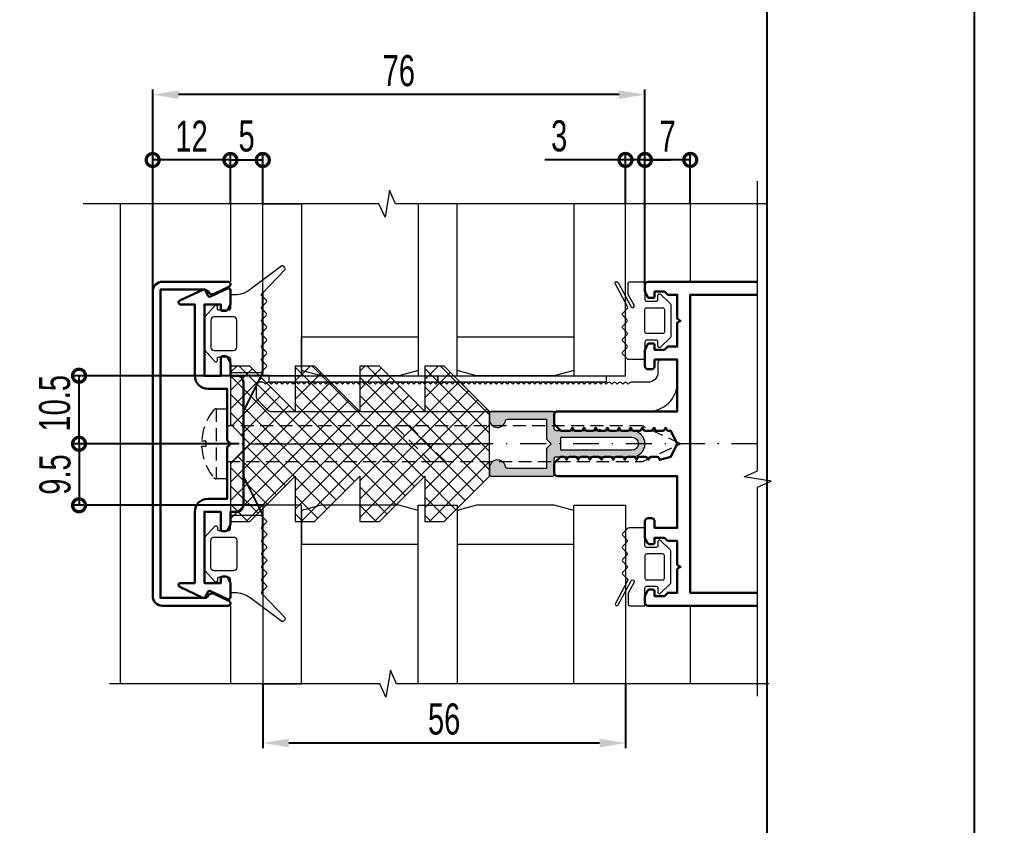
# Model space of a CAD drawing. Extents: x -37 to 8820, y -336 to 478.
# Drawn here: x 2007.9 to 2103.8, y 138.1 to 215.8 of the extents above; entities that cross this region are included whole.
import ezdxf

# ---------------------------------------------------------------- set-up
doc = ezdxf.new("R2010")
doc.units = 0
doc.header["$LTSCALE"] = 5
doc.linetypes.add('DASHDOT', pattern=[1, 0.5, -0.25, 0, -0.25])
doc.linetypes.add('HIDDEN', pattern=[0.375, 0.25, -0.125])
doc.layers.get('0').update_dxf_attribs({"linetype": 'CONTINUOUS', "lineweight": 30})
doc.layers.get('DEFPOINTS').update_dxf_attribs({"linetype": 'CONTINUOUS'})
for name, color, linetype, lineweight in [('1', 6, 'DASHDOT', 13), ('2', 3, 'HIDDEN', 13), ('Dimentions', 5, 'CONTINUOUS', 15), ('Glass', 5, 'CONTINUOUS', 20), ('Ал подклад', 7, 'CONTINUOUS', 20), ('Герлен', 7, 'CONTINUOUS', 60), ('Зигзаг', 1, 'CONTINUOUS', 15), ('Конструкции', 252, 'CONTINUOUS', 20), ('Подкладки', 1, 'CONTINUOUS', 20), ('Уплотнители', 1, 'CONTINUOUS', 20), ('Штриховка', 1, 'CONTINUOUS', 5)]:
    doc.layers.add(name, color=color, linetype=linetype, lineweight=lineweight)
doc.layers.add('Скрытые', color=14, linetype='CONTINUOUS', plot=False)
doc.styles.add('3', font='RUSS.SHX', dxfattribs={"width": 0.7, "height": 3})
doc.dimstyles.new('MX1_6', dxfattribs={"dimtxt": 3, "dimasz": 2.5, "dimexe": 0.5, "dimexo": 0, "dimgap": 0.8, "dimtad": 1, "dimlfac": 1.6, "dimdsep": 46, "dimtxsty": '3', "dimcen": 0, "dimclrd": 256, "dimclre": 256, "dimclrt": 256, "dimaunit": 1, "dimadec": 0, "dimazin": 0, "dimtfac": 1, "dimtmove": 0, "dimatfit": 1, "dimfxl": 1, "dimtvp": 1, "dimtolj": 1, "dimtzin": 0, "dimarcsym": 0})

# ---------------------------------------------------------------- blocks, each defined once
blk = doc.blocks.new('_DotSmall')
at = {"color": 0, "linetype": 'ByBlock', "const_width": 0.5}
blk.add_lwpolyline([(-0.0625, 0, 1), (0.0625, 0, 1)], format="xyb", close=True, dxfattribs=at)
blk = doc.blocks.new('*D814')
at = {"layer": 'DEFPOINTS', "color": 0, "linetype": 'Continuous', "transparency": 16777216}
for p in [(2013.581, 181.44), (2031.94, 181.44), (2029.049, 174.877)]:
    blk.add_point(p, dxfattribs=at)
at = {"layer": 'Dimentions', "linetype": 'Continuous', "lineweight": -2, "transparency": 16777216}
for p, q in [((2031.94, 181.44), (2013.081, 181.44)), ((2013.581, 174.877), (2013.581, 181.44)), ((2029.049, 174.877), (2013.081, 174.877))]:
    blk.add_line(p, q, dxfattribs=at)
at = {"layer": 'Dimentions', "linetype": 'Continuous', "lineweight": -2, "transparency": 16777216, "xscale": 2.5, "yscale": 2.5, "zscale": 2.5}
for p, rotation in [((2013.581, 181.44), 90), ((2013.581, 174.877), 270)]:
    blk.add_blockref('_DotSmall', p, dxfattribs=dict(at, rotation=rotation))
at = {"layer": 'Dimentions', "linetype": 'Continuous', "transparency": 16777216, "insert": (2011.238, 178.783), "char_height": 3, "attachment_point": 5, "rotation": 90, "style": '3'}
blk.add_mtext('\\A1;10.5', dxfattribs=at)
blk = doc.blocks.new('*D815')
at = {"layer": 'DEFPOINTS', "color": 0, "linetype": 'Continuous', "transparency": 16777216}
for p in [(2029.049, 174.877), (2013.581, 168.939), (2031.315, 168.939)]:
    blk.add_point(p, dxfattribs=at)
at = {"layer": 'Dimentions', "linetype": 'Continuous', "lineweight": -2, "transparency": 16777216}
for p, q in [((2029.049, 174.877), (2013.081, 174.877)), ((2013.581, 174.877), (2013.581, 168.939)), ((2031.315, 168.939), (2013.081, 168.939))]:
    blk.add_line(p, q, dxfattribs=at)
at = {"layer": 'Dimentions', "linetype": 'Continuous', "lineweight": -2, "transparency": 16777216, "xscale": 2.5, "yscale": 2.5, "zscale": 2.5}
for p, rotation in [((2013.581, 174.877), 90), ((2013.581, 168.939), 270)]:
    blk.add_blockref('_DotSmall', p, dxfattribs=dict(at, rotation=rotation))
at = {"layer": 'Dimentions', "linetype": 'Continuous', "transparency": 16777216, "insert": (2011.281, 171.908), "char_height": 3, "attachment_point": 5, "rotation": 90, "style": '3'}
blk.add_mtext('\\A1;9.5', dxfattribs=at)
blk = doc.blocks.new('*D828')
at = {"layer": 'DEFPOINTS', "color": 0, "linetype": 'Continuous', "transparency": 16777216}
for p in [(2031.315, 202.251), (2028.19, 198.032), (2031.315, 198.032)]:
    blk.add_point(p, dxfattribs=at)
at = {"layer": 'Dimentions', "linetype": 'Continuous', "lineweight": -2, "transparency": 16777216}
for p, q in [((2028.19, 198.032), (2028.19, 202.751)), ((2031.315, 198.032), (2031.315, 202.751)), ((2028.19, 202.251), (2031.315, 202.251))]:
    blk.add_line(p, q, dxfattribs=at)
at = {"layer": 'Dimentions', "linetype": 'Continuous', "lineweight": -2, "transparency": 16777216, "xscale": 2.5, "yscale": 2.5, "zscale": 2.5, "rotation": 180}
blk.add_blockref('_DotSmall', (2028.19, 202.251), dxfattribs=at)
at = {"layer": 'Dimentions', "linetype": 'Continuous', "lineweight": -2, "transparency": 16777216, "xscale": 2.5, "yscale": 2.5, "zscale": 2.5}
blk.add_blockref('_DotSmall', (2031.315, 202.251), dxfattribs=at)
at = {"layer": 'Dimentions', "linetype": 'Continuous', "transparency": 16777216, "insert": (2029.753, 204.551), "char_height": 3, "attachment_point": 5, "style": '3'}
blk.add_mtext('\\A1;5', dxfattribs=at)
blk = doc.blocks.new('*D829')
at = {"layer": 'DEFPOINTS', "color": 0, "linetype": 'Continuous', "transparency": 16777216}
for p in [(2031.315, 151.722), (2066.315, 151.722), (2031.315, 146.009)]:
    blk.add_point(p, dxfattribs=at)
at = {"layer": 'Dimentions', "linetype": 'Continuous', "lineweight": -2, "transparency": 16777216}
for p, q in [((2031.315, 151.722), (2031.315, 145.509)), ((2066.315, 151.722), (2066.315, 145.509)), ((2063.815, 146.009), (2033.815, 146.009))]:
    blk.add_line(p, q, dxfattribs=at)
at = {"layer": 'Dimentions', "linetype": 'Continuous', "transparency": 16777216}
for points in [[(2033.815, 146.426), (2033.815, 145.592), (2031.315, 146.009)], [(2063.815, 146.426), (2063.815, 145.592), (2066.315, 146.009)]]:
    blk.add_solid(points, dxfattribs=at)
at = {"layer": 'Dimentions', "linetype": 'Continuous', "transparency": 16777216, "insert": (2048.815, 148.309), "char_height": 3, "attachment_point": 5, "style": '3'}
blk.add_mtext('\\A1;56', dxfattribs=at)
blk = doc.blocks.new('*D830')
at = {"layer": 'DEFPOINTS', "color": 0, "linetype": 'Continuous', "transparency": 16777216}
for p in [(2066.315, 202.26), (2066.315, 198.032), (2068.19, 190.189)]:
    blk.add_point(p, dxfattribs=at)
at = {"layer": 'Dimentions', "linetype": 'Continuous', "lineweight": -2, "transparency": 16777216}
for p, q in [((2066.315, 198.032), (2066.315, 202.76)), ((2068.19, 190.189), (2068.19, 202.76)), ((2066.315, 202.26), (2058.515, 202.26)), ((2068.19, 202.26), (2066.315, 202.26)), ((2068.19, 202.26), (2070.69, 202.26))]:
    blk.add_line(p, q, dxfattribs=at)
at = {"layer": 'Dimentions', "linetype": 'Continuous', "lineweight": -2, "transparency": 16777216, "xscale": 2.5, "yscale": 2.5, "zscale": 2.5}
blk.add_blockref('_DotSmall', (2066.315, 202.26), dxfattribs=at)
at = {"layer": 'Dimentions', "linetype": 'Continuous', "lineweight": -2, "transparency": 16777216, "xscale": 2.5, "yscale": 2.5, "zscale": 2.5, "rotation": 180}
blk.add_blockref('_DotSmall', (2068.19, 202.26), dxfattribs=at)
at = {"layer": 'Dimentions', "linetype": 'Continuous', "transparency": 16777216, "insert": (2059.915, 204.56), "char_height": 3, "attachment_point": 5, "style": '3'}
blk.add_mtext('\\A1;3', dxfattribs=at)
blk = doc.blocks.new('*D831')
at = {"layer": 'DEFPOINTS', "color": 0, "linetype": 'Continuous', "transparency": 16777216}
for p in [(2020.69, 208.555), (2068.19, 198.032), (2020.69, 191.337)]:
    blk.add_point(p, dxfattribs=at)
at = {"layer": 'Dimentions', "linetype": 'Continuous', "lineweight": -2, "transparency": 16777216}
for p, q in [((2020.69, 191.337), (2020.69, 209.055)), ((2065.69, 208.555), (2023.19, 208.555)), ((2068.19, 198.032), (2068.19, 209.055))]:
    blk.add_line(p, q, dxfattribs=at)
at = {"layer": 'Dimentions', "linetype": 'Continuous', "transparency": 16777216}
for points in [[(2023.19, 208.972), (2023.19, 208.139), (2020.69, 208.555)], [(2065.69, 208.972), (2065.69, 208.139), (2068.19, 208.555)]]:
    blk.add_solid(points, dxfattribs=at)
at = {"layer": 'Dimentions', "linetype": 'Continuous', "transparency": 16777216, "insert": (2044.44, 210.855), "char_height": 3, "attachment_point": 5, "style": '3'}
blk.add_mtext('\\A1;76', dxfattribs=at)
blk = doc.blocks.new('*D832')
at = {"layer": 'DEFPOINTS', "color": 0, "linetype": 'Continuous', "transparency": 16777216}
for p in [(2020.69, 202.251), (2028.19, 198.032), (2020.69, 187.814)]:
    blk.add_point(p, dxfattribs=at)
at = {"layer": 'Dimentions', "linetype": 'Continuous', "lineweight": -2, "transparency": 16777216}
for p, q in [((2020.69, 187.814), (2020.69, 202.751)), ((2028.19, 198.032), (2028.19, 202.751)), ((2028.19, 202.251), (2020.69, 202.251))]:
    blk.add_line(p, q, dxfattribs=at)
at = {"layer": 'Dimentions', "linetype": 'Continuous', "lineweight": -2, "transparency": 16777216, "xscale": 2.5, "yscale": 2.5, "zscale": 2.5, "rotation": 180}
blk.add_blockref('_DotSmall', (2020.69, 202.251), dxfattribs=at)
at = {"layer": 'Dimentions', "linetype": 'Continuous', "lineweight": -2, "transparency": 16777216, "xscale": 2.5, "yscale": 2.5, "zscale": 2.5}
blk.add_blockref('_DotSmall', (2028.19, 202.251), dxfattribs=at)
at = {"layer": 'Dimentions', "linetype": 'Continuous', "transparency": 16777216, "insert": (2024.44, 204.551), "char_height": 3, "attachment_point": 5, "style": '3'}
blk.add_mtext('\\A1;12', dxfattribs=at)
blk = doc.blocks.new('*D833')
at = {"layer": 'DEFPOINTS', "color": 0, "linetype": 'Continuous', "transparency": 16777216}
for p in [(2068.19, 202.26), (2068.19, 198.177), (2072.565, 198.032)]:
    blk.add_point(p, dxfattribs=at)
at = {"layer": 'Dimentions', "linetype": 'Continuous', "lineweight": -2, "transparency": 16777216}
for p, q in [((2068.19, 198.177), (2068.19, 202.76)), ((2072.565, 198.032), (2072.565, 202.76)), ((2072.565, 202.26), (2068.19, 202.26))]:
    blk.add_line(p, q, dxfattribs=at)
at = {"layer": 'Dimentions', "linetype": 'Continuous', "lineweight": -2, "transparency": 16777216, "xscale": 2.5, "yscale": 2.5, "zscale": 2.5, "rotation": 180}
blk.add_blockref('_DotSmall', (2068.19, 202.26), dxfattribs=at)
at = {"layer": 'Dimentions', "linetype": 'Continuous', "lineweight": -2, "transparency": 16777216, "xscale": 2.5, "yscale": 2.5, "zscale": 2.5}
blk.add_blockref('_DotSmall', (2072.565, 202.26), dxfattribs=at)
at = {"layer": 'Dimentions', "linetype": 'Continuous', "transparency": 16777216, "insert": (2070.378, 204.56), "char_height": 3, "attachment_point": 5, "style": '3'}
blk.add_mtext('\\A1;7', dxfattribs=at)

msp = doc.modelspace()

# ---------------------------------------------------------------- hatches: boundary and pattern name
at = {"layer": 'Штриховка', "lineweight": 5}
h = msp.add_hatch(dxfattribs=at)
h.set_pattern_fill('NET', color=256, scale=10, angle=-45, style=0)
h.set_pattern_definition([(315, (4740.6657, 5250.676), (0.88388348, 0.88388348), []), (45, (4740.6657, 5250.676), (-0.88388348, 0.88388348), [])])
h.paths.add_polyline_path([(2028.1929, 173.002), (2028.1929, 167.377), (2030.0679, 167.377), (2034.4429, 171.752), (2034.4429, 167.377), (2036.3179, 167.377), (2040.6929, 171.752), (2040.6929, 167.377), (2042.5679, 167.377), (2046.9429, 171.752), (2046.9429, 167.377), (2048.8179, 167.377), (2053.1929, 171.752), (2053.1929, 178.002), (2048.8179, 182.377), (2046.9429, 182.377), (2046.9429, 178.002), (2042.5679, 182.377), (2040.6929, 182.377), (2040.6929, 178.002), (2036.3179, 182.377), (2034.4429, 182.377), (2034.4429, 178.002), (2030.0679, 182.377), (2028.1929, 182.377), (2028.1929, 176.752), (2030.0679, 174.877)])
at = {"layer": 'Штриховка'}
h = msp.add_hatch(color=256, dxfattribs=at)
edge = h.paths.add_edge_path(flags=16)
edge.add_line((2060.065, 175.502), (2066.94, 175.502))
edge.add_arc((2066.94, 174.877), 0.625, -90, 90, ccw=False)
edge.add_line((2066.94, 174.252), (2060.065, 174.252))
edge.add_line((2060.065, 174.252), (2060.065, 175.502))
edge = h.paths.add_edge_path()
edge.add_arc((2053.9713, 172.5332), 0.7812, 9.281799, 180)
edge.add_line((2053.19, 172.5332), (2053.19, 171.9395))
edge.add_arc((2053.3775, 171.9395), 0.1875, 180, 270)
edge.add_line((2053.3775, 171.752), (2059.2525, 171.752))
edge.add_arc((2059.2525, 171.9395), 0.1875, 270, 360)
edge.add_line((2059.44, 171.9395), (2059.44, 173.4395))
edge.add_arc((2059.6275, 173.4395), 0.1875, 90, 180, ccw=False)
edge.add_line((2059.6275, 173.627), (2063.69, 173.627))
edge.add_arc((2063.815, 173.627), 0.125, 180, 360)
edge.add_line((2063.94, 173.627), (2066.94, 173.627))
edge.add_arc((2066.94, 174.877), 1.25, 270, 450)
edge.add_line((2066.94, 176.127), (2063.94, 176.127))
edge.add_arc((2063.815, 176.127), 0.125, 0, 180)
edge.add_line((2063.69, 176.127), (2059.6275, 176.127))
edge.add_arc((2059.6275, 176.3145), 0.1875, 180, 270, ccw=False)
edge.add_line((2059.44, 176.3145), (2059.44, 177.8145))
edge.add_arc((2059.2525, 177.8145), 0.1875, 0, 90)
edge.add_line((2059.2525, 178.002), (2053.3775, 178.002))
edge.add_arc((2053.3775, 177.8145), 0.1875, 90, 180)
edge.add_line((2053.19, 177.8145), (2053.19, 177.2207))
edge.add_arc((2053.9713, 177.2207), 0.7812, 180, 350.718201)
edge.add_arc((2054.9274, 177.0645), 0.1875, 90, 170.718201, ccw=False)
edge.add_line((2054.9274, 177.252), (2058.69, 177.252))
edge.add_line((2058.69, 177.252), (2058.69, 175.3921))
edge.add_arc((2058.8775, 175.3921), 0.1875, 180, 225)
edge.add_line((2058.745, 175.2596), (2059.1275, 174.877))
edge.add_line((2059.1275, 174.877), (2058.745, 174.4944))
edge.add_arc((2058.8775, 174.3618), 0.1875, 135, 180)
edge.add_line((2058.69, 174.3618), (2058.69, 172.502))
edge.add_line((2058.69, 172.502), (2054.9274, 172.502))
edge.add_arc((2054.9274, 172.6895), 0.1875, 189.281799, 270, ccw=False)

# ---------------------------------------------------------------- linework, layer by layer
for points in [[(2020.69, 160.1895), (2020.69, 189.5645, -0.4142136), (2021.6275, 190.502), (2027.94, 190.502, -0.8025849), (2028.0457, 190.0254), (2026.609, 189.3555, -0.4015594), (2026.036, 189.55, 0.2797393), (2025.7033, 189.752), (2021.44, 189.752), (2021.44, 160.002), (2025.7033, 160.002, 0.2797393), (2026.036, 160.2039, -0.4015594), (2026.609, 160.3985), (2028.0457, 159.7285, -0.8025849), (2027.94, 159.252), (2021.6275, 159.252, -0.4142136)], [(2025.5361, 160.0196, 0.4142136), (2025.7853, 160.1103), (2026.0053, 160.5821, -0.4142136), (2026.2545, 160.6728), (2027.9233, 159.8946, 0.5486188), (2028.19, 160.0645), (2028.19, 161.3953, 0.1164338), (2028.1702, 161.4791), (2027.9294, 161.9609, 0.284079), (2027.7617, 162.0645), (2027.44, 162.0645, 0.4142136), (2027.2525, 161.877), (2027.2525, 161.4395), (2025.69, 161.4395), (2025.69, 168.3145), (2027.2525, 168.3145), (2027.2525, 166.627, 0.4142136), (2027.44, 166.4395), (2027.7617, 166.4395, 0.284079), (2027.9294, 166.5432), (2028.1702, 167.025, 0.1164338), (2028.19, 167.1088), (2028.19, 168.3145), (2028.815, 168.3145, 0.4142136), (2029.44, 168.9395), (2029.44, 180.8145, 0.4142136), (2028.815, 181.4395), (2028.19, 181.4395), (2028.19, 182.6453, 0.1164338), (2028.1702, 182.7291), (2027.9294, 183.2109, 0.284079), (2027.7617, 183.3145), (2027.44, 183.3145, 0.4142136), (2027.2525, 183.127), (2027.2525, 181.4395), (2025.69, 181.4395), (2025.69, 188.3145), (2027.2525, 188.3145), (2027.2525, 187.877, 0.4142136), (2027.44, 187.6895), (2027.7617, 187.6895, 0.284079), (2027.9294, 187.7932), (2028.1702, 188.275, 0.1164338), (2028.19, 188.3588), (2028.19, 189.6895, 0.5486188), (2027.9233, 189.8595), (2026.2545, 189.0813, -0.4142136), (2026.0053, 189.172), (2025.7853, 189.6438, 0.4142136), (2025.5361, 189.7345), (2023.2983, 188.691, 0.2914734), (2023.19, 188.521), (2023.19, 188.502, 0.4142136), (2023.3775, 188.3145), (2024.7525, 188.3145), (2024.7525, 181.4395, 0.4142136), (2026.0025, 180.1895), (2027.8775, 180.1895), (2027.8775, 175.2672, 0.1989124), (2027.9325, 175.1346), (2028.19, 174.877), (2027.9325, 174.6195, 0.1989124), (2027.8775, 174.4869), (2027.8775, 169.5645), (2026.0025, 169.5645, 0.4142136), (2024.7525, 168.3145), (2024.7525, 161.4395), (2023.3775, 161.4395, 0.4142136), (2023.19, 161.252), (2023.19, 161.2331, 0.2914734), (2023.2983, 161.0631)]]:
    msp.add_lwpolyline(points, format="xyb", close=True)
msp.add_lwpolyline([(2079.0552, 159.252), (2068.5025, 159.252, -0.4142136), (2068.19, 159.5645), (2068.19, 160.1452, -0.1164338), (2068.2098, 160.2291), (2068.4507, 160.7108, -0.284079), (2068.6184, 160.8145), (2068.94, 160.8145, -0.4142136), (2069.1275, 160.627), (2069.1275, 160.1895), (2070.065, 160.1895), (2070.3226, 160.4471, -0.1989124), (2070.4552, 160.502), (2071.315, 160.502), (2071.315, 162.7298, -0.284079), (2071.4187, 162.8975), (2071.6275, 163.002), (2071.4187, 163.1064, -0.284079), (2071.315, 163.2741), (2071.315, 165.502), (2070.4552, 165.502, -0.1989124), (2070.3226, 165.5569), (2070.065, 165.8145), (2069.1275, 165.8145), (2069.1275, 165.377, -0.4142136), (2068.94, 165.1895), (2068.6184, 165.1895, -0.284079), (2068.4507, 165.2931), (2068.2098, 165.7749, -0.1164338), (2068.19, 165.8587), (2068.19, 167.377, -0.4142136), (2068.5025, 167.6895), (2068.815, 167.6895, -0.4142136), (2069.1275, 167.377), (2069.1275, 166.752), (2071.315, 166.752), (2071.315, 171.752), (2059.7525, 171.752, -0.4142136), (2059.44, 172.0645), (2059.44, 172.9243, -0.1989124), (2059.495, 173.0569), (2060.0101, 173.5721, -0.1989124), (2060.1427, 173.627), (2060.3554, 173.627, -0.284079), (2060.5231, 173.5233), (2060.6275, 173.3145), (2060.732, 173.5233, -0.284079), (2060.8997, 173.627), (2061.4804, 173.627, -0.284079), (2061.6481, 173.5233), (2061.7525, 173.3145), (2061.857, 173.5233, -0.284079), (2062.0247, 173.627), (2062.6054, 173.627, -0.284079), (2062.7731, 173.5233), (2062.8775, 173.3145), (2062.982, 173.5233, -0.284079), (2063.1497, 173.627), (2063.7304, 173.627, -0.284079), (2063.8981, 173.5233), (2064.0025, 173.3145), (2064.107, 173.5233, -0.284079), (2064.2747, 173.627), (2064.8554, 173.627, -0.284079), (2065.0231, 173.5233), (2065.1275, 173.3145), (2065.232, 173.5233, -0.284079), (2065.3997, 173.627), (2065.9804, 173.627, -0.284079), (2066.1481, 173.5233), (2066.2525, 173.3145), (2066.357, 173.5233, -0.284079), (2066.5247, 173.627), (2067.1054, 173.627, -0.284079), (2067.2731, 173.5233), (2067.3775, 173.3145), (2067.482, 173.5233, -0.284079), (2067.6497, 173.627), (2068.2304, 173.627, -0.284079), (2068.3981, 173.5233), (2068.5025, 173.3145), (2068.607, 173.5233, -0.284079), (2068.7747, 173.627), (2069.3554, 173.627, -0.284079), (2069.5231, 173.5233), (2069.6275, 173.3145), (2070.69, 173.627), (2071.315, 174.877), (2070.69, 176.127), (2070.4622, 176.127, -0.284079), (2070.2945, 176.2306), (2070.19, 176.4395), (2070.0856, 176.2306, -0.284079), (2069.9179, 176.127), (2069.3372, 176.127, -0.284079), (2069.1695, 176.2306), (2069.065, 176.4395), (2068.9606, 176.2306, -0.284079), (2068.7929, 176.127), (2068.2122, 176.127, -0.284079), (2068.0445, 176.2306), (2067.94, 176.4395), (2067.8356, 176.2306, -0.284079), (2067.6679, 176.127), (2067.0872, 176.127, -0.284079), (2066.9195, 176.2306), (2066.815, 176.4395), (2066.7106, 176.2306, -0.284079), (2066.5429, 176.127), (2065.9622, 176.127, -0.284079), (2065.7945, 176.2306), (2065.69, 176.4395), (2065.5856, 176.2306, -0.284079), (2065.4179, 176.127), (2064.8372, 176.127, -0.284079), (2064.6695, 176.2306), (2064.565, 176.4395), (2064.4606, 176.2306, -0.284079), (2064.2929, 176.127), (2063.7122, 176.127, -0.284079), (2063.5445, 176.2306), (2063.44, 176.4395), (2063.3356, 176.2306, -0.284079), (2063.1679, 176.127), (2062.5872, 176.127, -0.284079), (2062.4195, 176.2306), (2062.315, 176.4395), (2062.2106, 176.2306, -0.284079), (2062.0429, 176.127), (2061.4622, 176.127, -0.284079), (2061.2945, 176.2306), (2061.19, 176.4395), (2061.0856, 176.2306, -0.284079), (2060.9179, 176.127), (2060.1427, 176.127, -0.1989124), (2060.0101, 176.1819), (2059.495, 176.6971, -0.1989124), (2059.44, 176.8296), (2059.44, 177.6895, -0.4142136), (2059.7525, 178.002), (2071.315, 178.002), (2071.315, 183.002), (2069.1275, 183.002), (2069.1275, 182.377, -0.4142136), (2068.815, 182.0645), (2068.5025, 182.0645, -0.4142136), (2068.19, 182.377), (2068.19, 183.8952, -0.1164338), (2068.2098, 183.9791), (2068.4507, 184.4608, -0.284079), (2068.6184, 184.5645), (2068.94, 184.5645, -0.4142136), (2069.1275, 184.377), (2069.1275, 183.9395), (2070.065, 183.9395), (2070.3226, 184.1971, -0.1989124), (2070.4552, 184.252), (2071.315, 184.252), (2071.315, 186.4798, -0.284079), (2071.4187, 186.6475), (2071.6275, 186.752), (2071.4187, 186.8564, -0.284079), (2071.315, 187.0241), (2071.315, 189.252), (2070.4552, 189.252, -0.1989124), (2070.3226, 189.3069), (2070.065, 189.5645), (2069.1275, 189.5645), (2069.1275, 189.127, -0.4142136), (2068.94, 188.9395), (2068.6184, 188.9395, -0.284079), (2068.4507, 189.0431), (2068.2098, 189.5249, -0.1164338), (2068.19, 189.6087), (2068.19, 190.1895, -0.4142136), (2068.5025, 190.502), (2079.0552, 190.502)], format="xyb")
msp.add_lwpolyline([(2079.0552, 160.502), (2072.565, 160.502), (2072.565, 189.252), (2079.0552, 189.252)])
at = {"layer": '1'}
msp.add_line((2079.0552, 174.877), (2026.94, 174.877), dxfattribs=at)
at = {"layer": '2'}
msp.add_line((2026.8215, 178.252), (2026.8215, 171.502), dxfattribs=at)
msp.add_lwpolyline([(2025.4147, 175.1227, -0.1618489), (2026.5804, 178.1384, -0.2238875), (2026.8215, 178.252), (2027.8775, 178.252), (2027.8775, 171.502), (2026.8215, 171.502, -0.2238875), (2026.5804, 171.6157, -0.1618489), (2025.4147, 174.6314), (2025.8524, 174.6314), (2025.8524, 175.1227)], format="xyb", close=True, dxfattribs=at)
for points in [[(2027.8775, 173.1583), (2067.9417, 173.1583), (2071.6275, 174.877), (2067.9417, 176.5958), (2027.8775, 176.5958)], [(2044.0685, 176.5958), (2047.506, 173.1583), (2048.9383, 173.1583), (2045.5008, 176.5958)]]:
    msp.add_lwpolyline(points, close=True, dxfattribs=at)
at = {"layer": 'Glass'}
for points in [[(2035.065, 198.0322), (2035.065, 181.4396), (2031.315, 181.4396), (2031.315, 198.0322)], [(2046.315, 198.0322), (2046.315, 181.4396), (2050.065, 181.4396), (2050.065, 198.0322)], [(2061.315, 198.0323), (2061.315, 181.4396), (2066.315, 181.4396), (2066.315, 198.0323)], [(2035.065, 181.942), (2035.065, 185.1896), (2046.315, 185.1896), (2046.315, 181.942), (2044.44, 181.4396), (2036.94, 181.4396)], [(2050.065, 181.942), (2050.065, 185.1896), (2061.315, 185.1896), (2061.315, 181.942), (2059.44, 181.4396), (2051.94, 181.4396)], [(2035.065, 151.7217), (2035.065, 168.9395), (2031.315, 168.9395), (2031.315, 151.7217)], [(2035.065, 168.4371), (2035.065, 165.1895), (2046.315, 165.1895), (2046.315, 168.4371), (2044.44, 168.9395), (2036.94, 168.9395)], [(2046.315, 151.7217), (2046.315, 168.9395), (2050.065, 168.9395), (2050.065, 151.7217)], [(2050.065, 168.4371), (2050.065, 165.1895), (2061.315, 165.1895), (2061.315, 168.4371), (2059.44, 168.9395), (2051.94, 168.9395)], [(2061.315, 151.7217), (2061.315, 168.9395), (2066.315, 168.9395), (2066.315, 151.7217)]]:
    msp.add_lwpolyline(points, close=True, dxfattribs=at)
at = {"layer": 'Ал подклад', "color": 0}
msp.add_lwpolyline([(2031.7128, 180.7595), (2031.5802, 180.6269), (2031.4476, 180.7595, 0.1989124), (2031.315, 180.8144), (2031.0025, 180.8144, 0.4142136), (2030.69, 180.5019), (2030.69, 179.3814, 0.1989124), (2030.7816, 179.1604), (2031.8485, 178.0935, 0.1989124), (2032.0695, 178.0019), (2068.5025, 178.0019, 0.4142136), (2071.315, 180.8144), (2071.315, 182.6894, 0.4142136), (2071.0025, 183.0019), (2069.7525, 183.0019, 0.4142136), (2069.44, 182.6894), (2069.44, 181.7519, -0.4142136), (2068.5025, 180.8144), (2066.8472, 180.8144, 0.1989124), (2066.7146, 180.7595), (2066.582, 180.6269), (2066.4494, 180.7595, 0.4142136), (2066.1842, 180.7595), (2066.0517, 180.6269), (2065.9191, 180.7595, 0.4142136), (2065.6539, 180.7595), (2065.5213, 180.6269), (2065.3887, 180.7595, 0.4142136), (2065.1236, 180.7595), (2064.991, 180.6269), (2064.8584, 180.7595, 0.4142136), (2064.5933, 180.7595), (2064.4607, 180.6269), (2064.3281, 180.7595, 0.4142136), (2064.0629, 180.7595), (2063.9303, 180.6269), (2063.7978, 180.7595, 0.4142136), (2063.5326, 180.7595), (2063.4, 180.6269), (2063.2674, 180.7595, 0.4142136), (2063.0023, 180.7595), (2062.8697, 180.6269), (2062.7371, 180.7595, 0.4142136), (2062.4719, 180.7595), (2062.3394, 180.6269), (2062.2068, 180.7595, 0.4142136), (2061.9416, 180.7595), (2061.809, 180.6269), (2061.6764, 180.7595, 0.4142136), (2061.4113, 180.7595), (2061.2787, 180.6269), (2061.1461, 180.7595, 0.4142136), (2060.8809, 180.7595), (2060.7484, 180.6269), (2060.6158, 180.7595, 0.4142136), (2060.3506, 180.7595), (2060.218, 180.6269), (2060.0854, 180.7595, 0.4142136), (2059.8203, 180.7595), (2059.6877, 180.6269), (2059.5551, 180.7595, 0.4142136), (2059.29, 180.7595), (2059.1574, 180.6269), (2059.0248, 180.7595, 0.4142136), (2058.7596, 180.7595), (2058.627, 180.6269), (2058.4945, 180.7595, 0.4142136), (2058.2293, 180.7595), (2058.0967, 180.6269), (2057.9641, 180.7595, 0.4142136), (2057.699, 180.7595), (2057.5664, 180.6269), (2057.4338, 180.7595, 0.4142136), (2057.1686, 180.7595), (2057.036, 180.6269), (2056.9035, 180.7595, 0.4142136), (2056.6383, 180.7595), (2056.5057, 180.6269), (2056.3731, 180.7595, 0.4142136), (2056.108, 180.7595), (2055.9754, 180.6269), (2055.8428, 180.7595, 0.4142136), (2055.5776, 180.7595), (2055.4451, 180.6269), (2055.3125, 180.7595, 0.4142136), (2055.0473, 180.7595), (2054.9147, 180.6269), (2054.7821, 180.7595, 0.4142136), (2054.517, 180.7595), (2054.3844, 180.6269), (2054.2518, 180.7595, 0.4142136), (2053.9867, 180.7595), (2053.8541, 180.6269), (2053.7215, 180.7595, 0.4142136), (2053.4563, 180.7595), (2053.3237, 180.6269), (2053.1912, 180.7595, 0.4142136), (2052.926, 180.7595), (2052.7934, 180.6269), (2052.6608, 180.7595, 0.4142136), (2052.3957, 180.7595), (2052.2631, 180.6269), (2052.1305, 180.7595, 0.4142136), (2051.8653, 180.7595), (2051.7327, 180.6269), (2051.6002, 180.7595, 0.4142136), (2051.335, 180.7595), (2051.2024, 180.6269), (2051.0698, 180.7595, 0.4142136), (2050.8047, 180.7595), (2050.6721, 180.6269), (2050.5395, 180.7595, 0.4142136), (2050.2743, 180.7595), (2050.1418, 180.6269), (2050.0092, 180.7595, 0.4142136), (2049.744, 180.7595), (2049.6114, 180.6269), (2049.4788, 180.7595, 0.4142136), (2049.2137, 180.7595), (2049.0811, 180.6269), (2048.9485, 180.7595, 0.4142136), (2048.6834, 180.7595), (2048.5508, 180.6269), (2048.4182, 180.7595, 0.4142136), (2048.153, 180.7595), (2048.0204, 180.6269), (2047.8879, 180.7595, 0.4142136), (2047.6227, 180.7595), (2047.4901, 180.6269), (2047.3575, 180.7595, 0.4142136), (2047.0924, 180.7595), (2046.9598, 180.6269), (2046.8272, 180.7595, 0.4142136), (2046.562, 180.7595), (2046.4294, 180.6269), (2046.2969, 180.7595, 0.4142136), (2046.0317, 180.7595), (2045.8991, 180.6269), (2045.7665, 180.7595, 0.4142136), (2045.5014, 180.7595), (2045.3688, 180.6269), (2045.2362, 180.7595, 0.4142136), (2044.971, 180.7595), (2044.8385, 180.6269), (2044.7059, 180.7595, 0.4142136), (2044.4407, 180.7595), (2044.3081, 180.6269), (2044.1755, 180.7595, 0.4142136), (2043.9104, 180.7595), (2043.7778, 180.6269), (2043.6452, 180.7595, 0.4142136), (2043.38, 180.7595), (2043.2475, 180.6269), (2043.1149, 180.7595, 0.4142136), (2042.8497, 180.7595), (2042.7171, 180.6269), (2042.5846, 180.7595, 0.4142136), (2042.3194, 180.7595), (2042.1868, 180.6269), (2042.0542, 180.7595, 0.4142136), (2041.7891, 180.7595), (2041.6565, 180.6269), (2041.5239, 180.7595, 0.4142136), (2041.2587, 180.7595), (2041.1261, 180.6269), (2040.9936, 180.7595, 0.4142136), (2040.7284, 180.7595), (2040.5958, 180.6269), (2040.4632, 180.7595, 0.4142136), (2040.1981, 180.7595), (2040.0655, 180.6269), (2039.9329, 180.7595, 0.4142136), (2039.6677, 180.7595), (2039.5352, 180.6269), (2039.4026, 180.7595, 0.4142136), (2039.1374, 180.7595), (2039.0048, 180.6269), (2038.8722, 180.7595, 0.4142136), (2038.6071, 180.7595), (2038.4745, 180.6269), (2038.3419, 180.7595, 0.4142136), (2038.0767, 180.7595), (2037.9442, 180.6269), (2037.8116, 180.7595, 0.4142136), (2037.5464, 180.7595), (2037.4138, 180.6269), (2037.2813, 180.7595, 0.4142136), (2037.0161, 180.7595), (2036.8835, 180.6269), (2036.7509, 180.7595, 0.4142136), (2036.4858, 180.7595), (2036.3532, 180.6269), (2036.2206, 180.7595, 0.4142136), (2035.9554, 180.7595), (2035.8228, 180.6269), (2035.6903, 180.7595, 0.4142136), (2035.4251, 180.7595), (2035.2925, 180.6269), (2035.1599, 180.7595, 0.4142136), (2034.8948, 180.7595), (2034.7622, 180.6269), (2034.6296, 180.7595, 0.4142136), (2034.3644, 180.7595), (2034.2319, 180.6269), (2034.0993, 180.7595, 0.4142136), (2033.8341, 180.7595), (2033.7015, 180.6269), (2033.5689, 180.7595, 0.4142136), (2033.3038, 180.7595), (2033.1712, 180.6269), (2033.0386, 180.7595, 0.4142136), (2032.7734, 180.7595), (2032.6409, 180.6269), (2032.5083, 180.7595, 0.4142136), (2032.2431, 180.7595), (2032.1105, 180.6269), (2031.978, 180.7595, 0.4142136)], format="xyb", close=True, dxfattribs=at)
at = {"layer": 'Герлен', "ltscale": 2, "const_width": 0.1875}
msp.add_lwpolyline([(2031.315, 160.3145), (2031.315, 168.002), (2029.44, 171.752), (2029.44, 178.002), (2031.315, 181.752), (2031.315, 189.4394)], dxfattribs=at)
at = {"layer": 'Зигзаг'}
for points in [[(2079.0552, 150.5313), (2079.0552, 170.6811), (2080.3731, 171.2619), (2077.7604, 171.6976), (2079.0552, 172.2801), (2079.0552, 200.2067)], [(2080, 198.0322), (2044.1265, 198.0322), (2043.5457, 199.3501), (2043.11, 196.7374), (2042.5275, 198.0322), (2013.9776, 198.0322)], [(2080.1581, 151.7217), (2044.2195, 151.7217), (2043.6386, 153.0396), (2043.203, 150.4269), (2042.6205, 151.7217), (2016.5319, 151.7217)]]:
    msp.add_lwpolyline(points, dxfattribs=at)
at = {"layer": 'Конструкции'}
for p, q in [((2028.19, 198.0322), (2028.19, 190.502)), ((2072.565, 198.0322), (2072.565, 190.502)), ((2028.19, 159.252), (2028.19, 151.7217)), ((2028.19, 159.252), (2028.19, 151.7217)), ((2072.565, 159.252), (2072.565, 151.7217))]:
    msp.add_line(p, q, dxfattribs=at)
msp.add_lwpolyline([(2017.565, 198.0322), (2017.565, 151.7217)], dxfattribs=at)
at = {"layer": 'Подкладки'}
for points in [[(2031.94, 181.4396), (2048.19, 181.4396), (2048.19, 180.8145), (2031.94, 180.8145)], [(2048.19, 181.4396), (2064.44, 181.4396), (2064.44, 180.8145), (2048.19, 180.8145)]]:
    msp.add_lwpolyline(points, close=True, dxfattribs=at)
at = {"layer": 'Скрытые', "linetype": 'Continuous'}
for points in [[(2100, 297), (1890, 297), (1890, 0), (2100, 0)], [(2100, 297), (2310, 297), (2310, 0), (2100, 0)], [(2080, 10), (2080, 287), (1915, 287), (1915, 10)]]:
    msp.add_lwpolyline(points, close=True, dxfattribs=at)
at = {"layer": 'Уплотнители'}
msp.add_line((2030.0679, 174.877), (2052.2554, 174.877), dxfattribs=at)
for points in [[(2026.94, 183.0957, -0.4142136), (2027.0963, 183.252), (2028.0338, 183.252, -0.4142136), (2028.19, 183.0957), (2028.19, 181.752), (2031.078, 181.752, 0.1989124), (2031.1664, 181.7886), (2031.6443, 182.2665, 0.4142136), (2031.6443, 182.4875), (2031.2402, 182.8915, -0.4142136), (2031.2402, 183.1125), (2031.6443, 183.5165, 0.4142136), (2031.6443, 183.7375), (2031.2402, 184.1415, -0.4142136), (2031.2402, 184.3625), (2031.6443, 184.7665, 0.4142136), (2031.6443, 184.9875), (2031.2402, 185.3915, -0.4142136), (2031.2402, 185.6125), (2031.6443, 186.0165, 0.4142136), (2031.6443, 186.2375), (2031.2402, 186.6415, -0.4142136), (2031.2402, 186.8625), (2031.6443, 187.2665, 0.4142136), (2031.6443, 187.4875), (2031.2402, 187.8915, -0.4142136), (2031.2402, 188.1125), (2031.6443, 188.5165, 0.4142136), (2031.6443, 188.7375), (2031.2402, 189.1415, -0.4142136), (2031.2402, 189.3625), (2033.4546, 191.6415, 0.4142136), (2033.4546, 191.8625), (2033.3232, 191.9938, 0.2925382), (2033.1587, 192.0299), (2030.1055, 189.7491, -0.1617878), (2028.6094, 189.252), (2028.19, 189.252), (2028.19, 187.9082, -0.4142136), (2028.0338, 187.752), (2027.0963, 187.752, -0.4142136), (2026.94, 187.9082), (2026.94, 188.0645, 0.6685867), (2026.6732, 188.1748), (2025.7357, 187.1102, 0.1986192), (2025.69, 186.9999), (2025.69, 184.0041, 0.1986192), (2025.7357, 183.8937), (2026.6732, 182.8291, 0.6685867), (2026.94, 182.9395)], [(2067.1509, 188.2327), (2066.5839, 189.2778, -0.1249127), (2066.565, 189.3523), (2066.565, 190.3457, -0.4142136), (2066.7213, 190.502), (2068.19, 190.502), (2068.19, 188.7832, 0.4142136), (2068.3463, 188.627), (2069.2838, 188.627, 0.4142136), (2069.44, 188.7832), (2069.44, 189.1895, -0.6685867), (2069.7069, 189.2998), (2070.6444, 188.3602, -0.1986192), (2070.69, 188.2499), (2070.69, 185.2541, -0.1986192), (2070.6444, 185.1437), (2069.7069, 184.2041, -0.6685867), (2069.44, 184.3145), (2069.44, 184.7207, 0.4142136), (2069.2838, 184.877), (2068.3463, 184.877, 0.4142136), (2068.19, 184.7207), (2068.19, 183.002), (2066.6298, 183.002, -0.1989124), (2066.5193, 183.0477), (2066.0505, 183.5165, -0.4142136), (2066.0505, 183.7375), (2066.4546, 184.1415, 0.4142136), (2066.4546, 184.3625), (2066.0505, 184.7665, -0.4142136), (2066.0505, 184.9875), (2066.4546, 185.3915, 0.4142136), (2066.4546, 185.6125), (2066.0505, 186.0165, -0.4142136), (2066.0505, 186.2375), (2066.4546, 186.6415, 0.4142136), (2066.4546, 186.8625), (2066.0505, 187.2665, -0.4142136), (2066.0505, 187.4875), (2066.4826, 187.9195, 0.3320761), (2066.5094, 188.1045), (2065.3339, 190.2712, -1), (2065.6086, 190.4202), (2066.8762, 188.0837, 1)], [(2026.315, 186.8145), (2026.315, 184.1895, 0.4142136), (2026.6275, 183.877), (2028.5025, 183.877, 0.4142136), (2028.815, 184.1895), (2028.815, 186.8145, 0.4142136), (2028.5025, 187.127), (2026.6275, 187.127, 0.4142136)], [(2070.065, 187.8457), (2070.065, 185.6582, -0.4142136), (2069.9088, 185.502), (2068.3463, 185.502, -0.4142136), (2068.19, 185.6582), (2068.19, 187.8457, -0.4142136), (2068.3463, 188.002), (2069.9088, 188.002, -0.4142136)], [(2054.7423, 172.6592, 0.9221128), (2053.19, 172.5332), (2053.19, 171.9395, 0.4142136), (2053.3775, 171.752), (2059.2525, 171.752, 0.4142136), (2059.44, 171.9395), (2059.44, 173.4395, -0.4142136), (2059.6275, 173.627), (2063.69, 173.627, 1), (2063.94, 173.627), (2066.94, 173.627, 1), (2066.94, 176.127), (2063.94, 176.127, 1), (2063.69, 176.127), (2059.6275, 176.127, -0.4142136), (2059.44, 176.3145), (2059.44, 177.8145, 0.4142136), (2059.2525, 178.002), (2053.3775, 178.002, 0.4142136), (2053.19, 177.8145), (2053.19, 177.2207, 0.9221128), (2054.7423, 177.0947, -0.3675232), (2054.9274, 177.252), (2058.69, 177.252), (2058.69, 175.3921, 0.1989124), (2058.745, 175.2596), (2059.1275, 174.877), (2058.745, 174.4944, 0.1989124), (2058.69, 174.3618), (2058.69, 172.502), (2054.9274, 172.502, -0.3675232)], [(2060.065, 175.502), (2066.94, 175.502, -1), (2066.94, 174.252), (2060.065, 174.252)], [(2026.94, 166.6582, 0.4142136), (2027.0963, 166.502), (2028.0338, 166.502, 0.4142136), (2028.19, 166.6582), (2028.19, 168.002), (2031.078, 168.002, -0.1989124), (2031.1664, 167.9654), (2031.6443, 167.4875, -0.4142136), (2031.6443, 167.2665), (2031.2402, 166.8625, 0.4142136), (2031.2402, 166.6415), (2031.6443, 166.2375, -0.4142136), (2031.6443, 166.0165), (2031.2402, 165.6125, 0.4142136), (2031.2402, 165.3915), (2031.6443, 164.9875, -0.4142136), (2031.6443, 164.7665), (2031.2402, 164.3625, 0.4142136), (2031.2402, 164.1415), (2031.6443, 163.7375, -0.4142136), (2031.6443, 163.5165), (2031.2402, 163.1125, 0.4142136), (2031.2402, 162.8915), (2031.6443, 162.4875, -0.4142136), (2031.6443, 162.2665), (2031.2402, 161.8625, 0.4142136), (2031.2402, 161.6415), (2031.6443, 161.2375, -0.4142136), (2031.6443, 161.0165), (2031.2402, 160.6125, 0.4142136), (2031.2402, 160.3915), (2033.4546, 158.1125, -0.4142136), (2033.4546, 157.8915), (2033.3232, 157.7602, -0.2925382), (2033.1587, 157.724), (2030.1055, 160.0048, 0.1617878), (2028.6094, 160.502), (2028.19, 160.502), (2028.19, 161.8457, 0.4142136), (2028.0338, 162.002), (2027.0963, 162.002, 0.4142136), (2026.94, 161.8457), (2026.94, 161.6895, -0.6685867), (2026.6732, 161.5791), (2025.7357, 162.6437, -0.1986192), (2025.69, 162.7541), (2025.69, 165.7499, -0.1986192), (2025.7357, 165.8602), (2026.6732, 166.9248, -0.6685867), (2026.94, 166.8145)], [(2067.1509, 161.5212), (2066.5839, 160.4762, 0.1249127), (2066.565, 160.4017), (2066.565, 159.4082, 0.4142136), (2066.7213, 159.252), (2068.19, 159.252), (2068.19, 160.9707, -0.4142136), (2068.3463, 161.127), (2069.2838, 161.127, -0.4142136), (2069.44, 160.9707), (2069.44, 160.5645, 0.6685867), (2069.7069, 160.4541), (2070.6444, 161.3937, 0.1986192), (2070.69, 161.5041), (2070.69, 164.4999, 0.1986192), (2070.6444, 164.6102), (2069.7069, 165.5498, 0.6685867), (2069.44, 165.4395), (2069.44, 165.0332, -0.4142136), (2069.2838, 164.877), (2068.3463, 164.877, -0.4142136), (2068.19, 165.0332), (2068.19, 166.752), (2066.6298, 166.752, 0.1989124), (2066.5193, 166.7062), (2066.0505, 166.2375, 0.4142136), (2066.0505, 166.0165), (2066.4546, 165.6125, -0.4142136), (2066.4546, 165.3915), (2066.0505, 164.9875, 0.4142136), (2066.0505, 164.7665), (2066.4546, 164.3625, -0.4142136), (2066.4546, 164.1415), (2066.0505, 163.7375, 0.4142136), (2066.0505, 163.5165), (2066.4546, 163.1125, -0.4142136), (2066.4546, 162.8915), (2066.0505, 162.4875, 0.4142136), (2066.0505, 162.2665), (2066.4826, 161.8344, -0.3320761), (2066.5094, 161.6495), (2065.3339, 159.4827, 1), (2065.6086, 159.3337), (2066.8762, 161.6702, -1)], [(2026.315, 162.9395), (2026.315, 165.5645, -0.4142136), (2026.6275, 165.877), (2028.5025, 165.877, -0.4142136), (2028.815, 165.5645), (2028.815, 162.9395, -0.4142136), (2028.5025, 162.627), (2026.6275, 162.627, -0.4142136)], [(2070.065, 161.9082), (2070.065, 164.0957, 0.4142136), (2069.9088, 164.252), (2068.3463, 164.252, 0.4142136), (2068.19, 164.0957), (2068.19, 161.9082, 0.4142136), (2068.3463, 161.752), (2069.9088, 161.752, 0.4142136)]]:
    msp.add_lwpolyline(points, format="xyb", close=True, dxfattribs=at)
msp.add_lwpolyline([(2028.1929, 173.002), (2028.1929, 167.377), (2030.0679, 167.377), (2034.4429, 171.752), (2034.4429, 167.377), (2036.3179, 167.377), (2040.6929, 171.752), (2040.6929, 167.377), (2042.5679, 167.377), (2046.9429, 171.752), (2046.9429, 167.377), (2048.8179, 167.377), (2053.1929, 171.752), (2053.1929, 178.002), (2048.8179, 182.377), (2046.9429, 182.377), (2046.9429, 178.002), (2042.5679, 182.377), (2040.6929, 182.377), (2040.6929, 178.002), (2036.3179, 182.377), (2034.4429, 182.377), (2034.4429, 178.002), (2030.0679, 182.377), (2028.1929, 182.377), (2028.1929, 176.752), (2030.0679, 174.877)], close=True, dxfattribs=at)

# ---------------------------------------------------------------- dimensions: what is measured, and where the dimension line sits
at = {"layer": 'Dimentions', "linetype": 'Continuous'}
for base, p1, p2, picture, middle in [((2020.69, 208.5553), (2068.19, 198.0322), (2020.69, 191.3371), '*D831', (2044.44, 210.8553)), ((2031.315, 146.0089), (2066.315, 151.7217), (2031.315, 151.7217), '*D829', (2048.815, 148.3089))]:
    dim = msp.add_linear_dim(base=base, p1=p1, p2=p2, dimstyle='MX1_6', dxfattribs=at)
    dim.commit()
    dim.dimension.update_dxf_attribs({"geometry": picture, "text_midpoint": middle})
for base, p1, p2, picture, middle in [((2020.69, 202.2512), (2028.19, 198.0322), (2020.69, 187.8136), '*D832', (2024.44, 204.5512)), ((2031.315, 202.2512), (2028.19, 198.0322), (2031.315, 198.0322), '*D828', (2029.7525, 204.5512)), ((2066.315, 202.2603), (2068.19, 190.1895), (2066.315, 198.0322), '*D830', (2059.915, 204.5603)), ((2068.19, 202.2603), (2072.565, 198.0322), (2068.19, 198.1775), '*D833', (2070.3775, 204.5603))]:
    dim = msp.add_linear_dim(base=base, p1=p1, p2=p2, dimstyle='MX1_6', override={"dimdec": 0, "dimblk1": 'DotSmall', "dimblk2": 'DotSmall', "dimsah": 1}, dxfattribs=at)
    dim.commit()
    dim.dimension.update_dxf_attribs({"geometry": picture, "text_midpoint": middle})
dim = msp.add_linear_dim(base=(2013.5809, 181.4396), p1=(2029.0492, 174.877), p2=(2031.94, 181.4396), angle=90, dimstyle='MX1_6', override={"dimdec": 1, "dimblk1": 'DotSmall', "dimblk2": 'DotSmall', "dimsah": 1}, dxfattribs=at)
dim.commit()
dim.dimension.update_dxf_attribs({"geometry": '*D814', "text_midpoint": (2013.5809, 178.7832), "dimtype": 160})
dim = msp.add_linear_dim(base=(2013.5809, 168.9395), p1=(2029.0492, 174.877), p2=(2031.315, 168.9395), angle=90, dimstyle='MX1_6', override={"dimdec": 1, "dimblk1": 'DotSmall', "dimblk2": 'DotSmall', "dimsah": 1}, dxfattribs=at)
dim.commit()
dim.dimension.update_dxf_attribs({"geometry": '*D815', "text_midpoint": (2011.2809, 171.9082)})

doc.saveas('drawing.dxf')
